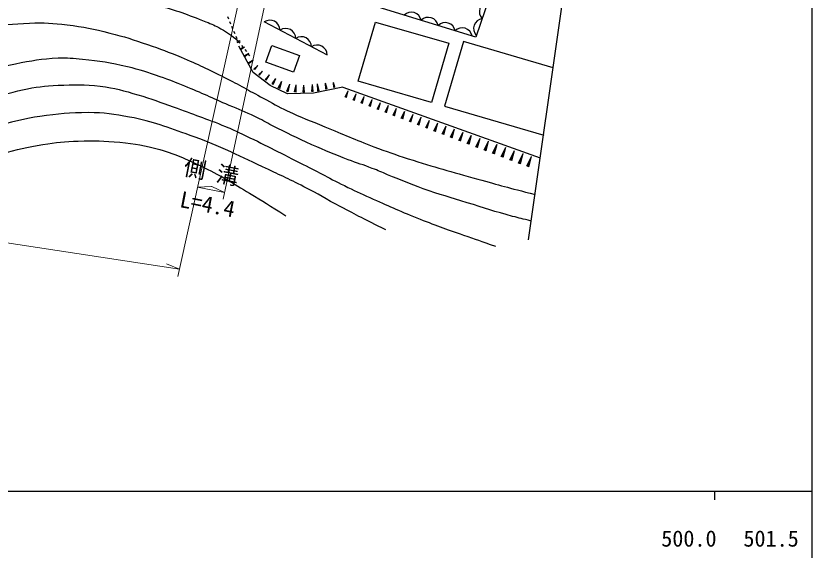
# Model space of a CAD drawing. Units: millimetres, scale not verified. Extents: x 40000 to 680000, y 20000 to 380000.
# Drawn here: x 489314 to 579000, y 198357 to 258539 of the extents above; entities that cross this region are included whole.
import ezdxf
from ezdxf.enums import TextEntityAlignment as Align

# ---------------------------------------------------------------- set-up
doc = ezdxf.new("R2010")
doc.units = ezdxf.units.MM
doc.header["$LTSCALE"] = 1000
for name, color, linetype, lineweight in [('M-BGD', 7, 'Continuous', 25), ('M-BMK-SRVR', 3, 'Continuous', 25), ('M-STR-HTXT', 7, 'Continuous', 13), ('M-TTL-BAND', 7, 'Continuous', 25)]:
    doc.layers.add(name, color=color, linetype=linetype, lineweight=lineweight)
doc.styles.add('ＭＳ ゴシック', font='')
doc.styles.get('ＭＳ ゴシック').set_extended_font_data('MS Gothic')

msp = doc.modelspace()

# ---------------------------------------------------------------- linework, layer by layer
at = {"layer": 'M-BGD'}
for p, q in [((513296, 258166), (513181, 258443)), ((513524, 257611), (513410, 257888)), ((524403, 254121), (517265, 257880)), ((513760, 257059), (513639, 257334)), ((514001, 256510), (513880, 256784)), ((514242, 255960), (514121, 256235)), ((514234, 255623), (514559, 255767)), ((514268, 255562), (514234, 255623)), ((514251, 255593), (514559, 255767)), ((514268, 255562), (514559, 255767)), ((514566, 255461), (514381, 255697)), ((516026, 252165), (514421, 255122)), ((514663, 254857), (515047, 255049)), ((514705, 254782), (514663, 254857)), ((514684, 254820), (515047, 255049)), ((514705, 254782), (515047, 255049)), ((514937, 254989), (514752, 255225)), ((515308, 254518), (515123, 254754)), ((515100, 254077), (515539, 254326)), ((515149, 253989), (515100, 254077)), ((515125, 254033), (515539, 254326)), ((515149, 253989), (515539, 254326)), ((515679, 254046), (515494, 254282)), ((515544, 253284), (516037, 253596)), ((515602, 253181), (515544, 253284)), ((515573, 253232), (516037, 253596)), ((515602, 253181), (516037, 253596)), ((516133, 252557), (516570, 252937)), ((516178, 252523), (516570, 252937)), ((516224, 252489), (516570, 252937)), ((517941, 250701), (516026, 252165)), ((516224, 252489), (516133, 252557)), ((516660, 251936), (517097, 252315)), ((516706, 251902), (517097, 252315)), ((516751, 251867), (517097, 252315)), ((516751, 251867), (516660, 251936)), ((517403, 251378), (517897, 251907)), ((517518, 251291), (517403, 251378)), ((517461, 251335), (517897, 251907)), ((517518, 251291), (517897, 251907)), ((518174, 250901), (518611, 251478)), ((518236, 250864), (518611, 251478)), ((518297, 250827), (518611, 251478)), ((518873, 250453), (519286, 251205)), ((518949, 250414), (519286, 251205)), ((519026, 250374), (519286, 251205)), ((519912, 249771), (517941, 250701)), ((518297, 250827), (518174, 250901)), ((519026, 250374), (518873, 250453)), ((519830, 250046), (520160, 250838)), ((519910, 250016), (520160, 250838)), ((519990, 249985), (520160, 250838)), ((520711, 249968), (520897, 250779)), ((520793, 249967), (520897, 250779)), ((520875, 249966), (520897, 250779)), ((521671, 249952), (521760, 250731)), ((521749, 249951), (521760, 250731)), ((521827, 249949), (521760, 250731)), ((522652, 250018), (522719, 250820)), ((522730, 250027), (522719, 250820)), ((522809, 250036), (522719, 250820)), ((526157, 250518), (522841, 249828)), ((523393, 250083), (523290, 250870)), ((523471, 250101), (523290, 250870)), ((523316, 250066), (523290, 250870)), ((524304, 250293), (524193, 250956)), ((524369, 250308), (524193, 250956)), ((524238, 250278), (524193, 250956)), ((524369, 250308), (524238, 250278)), ((525191, 250498), (525081, 251041)), ((525245, 250510), (525081, 251041)), ((525137, 250485), (525081, 251041)), ((525245, 250510), (525137, 250485)), ((526157, 250518), (548384, 242557)), ((519990, 249985), (519830, 250046)), ((522841, 249828), (519912, 249771)), ((520875, 249966), (520711, 249968)), ((521827, 249949), (521671, 249952)), ((522809, 250036), (522652, 250018)), ((523471, 250101), (523316, 250066)), ((526409, 249417), (526748, 250094)), ((526549, 249364), (526409, 249417)), ((526479, 249390), (526748, 250094)), ((526549, 249364), (526748, 250094)), ((527299, 249077), (527647, 249772)), ((527371, 249050), (527647, 249772)), ((527443, 249022), (527647, 249772)), ((528192, 248736), (528549, 249448)), ((528266, 248707), (528549, 249448)), ((528340, 248679), (528549, 249448)), ((527443, 249022), (527299, 249077)), ((528340, 248679), (528192, 248736)), ((529089, 248393), (529456, 249124)), ((529165, 248364), (529456, 249124)), ((529241, 248334), (529456, 249124)), ((529991, 248048), (530367, 248798)), ((530069, 248018), (530367, 248798)), ((530147, 247988), (530367, 248798)), ((530896, 247702), (531281, 248470)), ((530976, 247672), (531281, 248470)), ((531055, 247641), (531281, 248470)), ((529241, 248334), (529089, 248393)), ((530147, 247988), (529991, 248048)), ((531055, 247641), (530896, 247702)), ((531805, 247355), (532199, 248141)), ((531886, 247323), (532199, 248141)), ((531968, 247292), (532199, 248141)), ((532717, 247006), (533121, 247811)), ((532801, 246974), (533121, 247811)), ((532885, 246942), (533121, 247811)), ((531968, 247292), (531805, 247355)), ((532885, 246942), (532717, 247006)), ((533634, 246655), (534047, 247479)), ((533805, 246590), (533634, 246655)), ((533720, 246623), (534047, 247479)), ((533805, 246590), (534047, 247479)), ((534555, 246303), (534977, 247146)), ((534642, 246270), (534977, 247146)), ((534730, 246236), (534977, 247146)), ((535479, 245950), (535911, 246812)), ((535569, 245916), (535911, 246812)), ((535658, 245881), (535911, 246812)), ((534730, 246236), (534555, 246303)), ((535658, 245881), (535479, 245950)), ((536408, 245595), (536849, 246476)), ((536499, 245560), (536849, 246476)), ((536591, 245525), (536849, 246476)), ((537340, 245239), (537791, 246138)), ((537434, 245203), (537791, 246138)), ((537527, 245167), (537791, 246138)), ((538276, 244881), (538737, 245800)), ((538372, 244844), (538737, 245800)), ((538467, 244808), (538737, 245800)), ((536591, 245525), (536408, 245595)), ((537527, 245167), (537340, 245239)), ((538467, 244808), (538276, 244881)), ((539217, 244521), (539687, 245459)), ((539314, 244484), (539687, 245459)), ((539412, 244447), (539687, 245459)), ((540161, 244160), (540641, 245118)), ((540261, 244122), (540641, 245118)), ((540360, 244084), (540641, 245118)), ((539412, 244447), (539217, 244521)), ((540360, 244084), (540161, 244160)), ((541110, 243798), (541599, 244775)), ((541211, 243759), (541599, 244775)), ((541313, 243720), (541599, 244775)), ((542062, 243433), (542562, 244430)), ((542166, 243394), (542562, 244430)), ((542269, 243354), (542562, 244430)), ((543018, 243068), (543528, 244084)), ((543124, 243027), (543528, 244084)), ((543230, 242987), (543528, 244084)), ((541313, 243720), (541110, 243798)), ((542269, 243354), (542062, 243433)), ((543230, 242987), (543018, 243068)), ((543979, 242701), (544498, 243736)), ((544087, 242659), (544498, 243736)), ((544194, 242618), (544498, 243736)), ((544944, 242332), (545473, 243387)), ((545053, 242290), (545473, 243387)), ((545163, 242248), (545473, 243387)), ((544194, 242618), (543979, 242701)), ((545163, 242248), (544944, 242332)), ((545913, 241961), (546452, 243037)), ((546024, 241919), (546452, 243037)), ((546136, 241876), (546452, 243037)), ((546855, 241633), (547395, 242708)), ((546967, 241590), (547395, 242708)), ((547079, 241547), (547395, 242708)), ((546136, 241876), (545913, 241961)), ((547079, 241547), (546855, 241633))]:
    msp.add_line(p, q, dxfattribs=at)
for points in [[(543194, 262216), (541109, 256158), (518130, 263226), (513737, 264099), (510132, 262775)], [(549839, 252699), (539731, 255672), (537587, 248382), (548771, 245093)]]:
    msp.add_lwpolyline(points, dxfattribs=at)
for points in [[(529819, 257847), (538070, 255453), (536137, 248789), (527886, 251183)], [(518148, 255224), (521264, 254078), (520573, 252197), (517457, 253342)]]:
    msp.add_lwpolyline(points, close=True, dxfattribs=at)
for centre, start, end in [((542656, 259014), 99.07999, 222.93502), ((533856, 257831), 10.97469, 134.82972), ((535767, 257243), 10.97469, 134.82972), ((517931, 256927), 0.29998, 124.155), ((537679, 256655), 10.97469, 134.82972), ((542005, 257122), 99.07999, 222.93502), ((519701, 255995), 0.29998, 124.155), ((539590, 256067), 10.97469, 134.82972), ((521470, 255063), 0.29998, 124.155), ((523240, 254131), 0.29998, 124.155)]:
    msp.add_arc(centre, 1133, start, end, dxfattribs=at)
for points, knots in [([(450736, 247192), (453154, 247235), (453850, 247216), (455830, 247429), (457013, 247557), (457675, 247636), (458847, 247842), (460011, 248048), (460688, 248106), (461800, 248506), (463068, 248962), (463764, 249296), (464892, 250033), (465877, 250676), (466386, 251107), (467270, 251885), (468721, 253162), (469432, 253987), (470849, 255302), (471667, 256060), (472115, 256497), (472977, 257204), (473787, 257870), (474227, 258268), (475104, 258844), (475984, 259421), (476495, 259731), (477457, 260158), (478577, 260654), (479234, 260881), (480424, 261172), (481678, 261478), (482393, 261628), (483678, 261760), (485829, 261980), (487048, 262054), (489210, 261998), (492400, 261914), (494182, 261656), (497345, 261228), (499292, 260964), (500371, 260736), (502301, 260364), (503442, 260144), (504084, 260028), (505211, 259745), (507411, 259193), (508595, 258701), (510711, 257886), (511391, 257625), (511765, 257452), (512401, 257098), (513229, 256637), (513505, 256395), (514381, 255697)], [0, 0, 0, 0, 1, 1, 1, 2, 2, 2, 3, 3, 3, 4, 4, 4, 5, 5, 5, 6, 6, 6, 7, 7, 7, 8, 8, 8, 9, 9, 9, 10, 10, 10, 11, 11, 11, 12, 12, 12, 13, 13, 13, 14, 14, 14, 15, 15, 15, 16, 16, 16, 17, 17, 17, 18, 18, 18, 18]), ([(459838, 245715), (460541, 245774), (460758, 245811), (461340, 245915), (462423, 246108), (463010, 246327), (464044, 246704), (464931, 247027), (465413, 247248), (466272, 247642), (467088, 248017), (467548, 248226), (468330, 248668), (469226, 249175), (469691, 249521), (470546, 250095), (471613, 250812), (472184, 251253), (473249, 251973), (473785, 252335), (474086, 252537), (474638, 252874), (475437, 253361), (475890, 253627), (476722, 254056), (477911, 254671), (478589, 254995), (479820, 255521), (480876, 255972), (481473, 256226), (482579, 256535), (483855, 256890), (484593, 257008), (485902, 257210), (487826, 257508), (488913, 257657), (490858, 257736), (492509, 257803), (493441, 257716), (495082, 257530), (496982, 257314), (498033, 257067), (499889, 256610), (501571, 256195), (502490, 255870), (504131, 255314), (505630, 254807), (506463, 254497), (507924, 253888), (509864, 253077), (510925, 252560), (512805, 251616), (514537, 250746), (515467, 250180), (517179, 249269), (518233, 248709), (518802, 248351), (519882, 247842), (521502, 247079), (522452, 246745), (524106, 246059), (526264, 245165), (527455, 244620), (529644, 243806), (531138, 243251), (531974, 242936), (533493, 242454), (536545, 241487), (538275, 241007), (541359, 240145), (543864, 239445), (544671, 239229), (547789, 238411)], [0, 0, 0, 0, 1, 1, 1, 2, 2, 2, 3, 3, 3, 4, 4, 4, 5, 5, 5, 6, 6, 6, 7, 7, 7, 8, 8, 8, 9, 9, 9, 10, 10, 10, 11, 11, 11, 12, 12, 12, 13, 13, 13, 14, 14, 14, 15, 15, 15, 16, 16, 16, 17, 17, 17, 18, 18, 18, 19, 19, 19, 20, 20, 20, 21, 21, 21, 22, 22, 22, 23, 23, 23, 24, 24, 24, 24]), ([(547362, 235431), (546350, 235670), (546081, 235744), (545264, 235959), (543242, 236490), (542136, 236882), (540139, 237498), (538204, 238095), (537104, 238384), (535201, 239075), (533617, 239651), (532748, 240023), (531184, 240652), (530507, 240925), (530138, 241103), (529457, 241366), (528409, 241769), (527799, 241934), (526753, 242342), (525136, 242972), (524229, 243327), (522642, 244031), (520885, 244811), (519930, 245312), (518211, 246172), (517434, 246561), (517025, 246831), (516240, 247204), (515122, 247736), (514467, 247971), (513330, 248462), (511380, 249305), (510307, 249826), (508337, 250621), (507258, 251056), (506659, 251317), (505558, 251691), (504137, 252174), (503342, 252467), (501878, 252799), (499925, 253241), (498814, 253449), (496820, 253633), (495745, 253732), (495137, 253826), (494058, 253767), (492167, 253662), (491109, 253491), (489252, 253116), (487213, 252703), (486117, 252267), (484146, 251601), (482146, 250925), (481052, 250469), (479102, 249661), (477070, 248820), (475967, 248268), (473971, 247346), (471174, 246054), (470288, 245609), (466862, 243929)], [0, 0, 0, 0, 1, 1, 1, 2, 2, 2, 3, 3, 3, 4, 4, 4, 5, 5, 5, 6, 6, 6, 7, 7, 7, 8, 8, 8, 9, 9, 9, 10, 10, 10, 11, 11, 11, 12, 12, 12, 13, 13, 13, 14, 14, 14, 15, 15, 15, 16, 16, 16, 17, 17, 17, 18, 18, 18, 19, 19, 19, 20, 20, 20, 20]), ([(472757, 243141), (474304, 243565), (474787, 243691), (476030, 244205), (477187, 244683), (477783, 245068), (478902, 245631), (480460, 246416), (481304, 246915), (482882, 247659), (484142, 248253), (484858, 248572), (486167, 249048), (487663, 249592), (488517, 249871), (490072, 250212), (491610, 250549), (492499, 250632), (494071, 250719), (495916, 250821), (496966, 250844), (498802, 250625), (500497, 250423), (501419, 250110), (503063, 249649), (504646, 249205), (505494, 248828), (507043, 248278), (509359, 247457), (510655, 246990), (512938, 246082), (513664, 245793), (514052, 245587), (514759, 245256), (517348, 244042), (518759, 243279), (521311, 241989), (523275, 240997), (524348, 240386), (526324, 239417), (527437, 238872), (528064, 238572), (529196, 238066), (531244, 237150), (532387, 236625), (534471, 235794), (536512, 234980), (537676, 234575), (539747, 233842), (541143, 233347), (541592, 233190), (543332, 232603)], [0, 0, 0, 0, 1, 1, 1, 2, 2, 2, 3, 3, 3, 4, 4, 4, 5, 5, 5, 6, 6, 6, 7, 7, 7, 8, 8, 8, 9, 9, 9, 10, 10, 10, 11, 11, 11, 12, 12, 12, 13, 13, 13, 14, 14, 14, 15, 15, 15, 16, 16, 16, 17, 17, 17, 17]), ([(530979, 234442), (528492, 235680), (527839, 235999), (525854, 237052), (524245, 237905), (523383, 238457), (521762, 239286), (519963, 240206), (518931, 240673), (517106, 241539), (515483, 242308), (514585, 242766), (512935, 243476), (511396, 244138), (510540, 244533), (508955, 245078), (506319, 245984), (504863, 246629), (502121, 247136), (500323, 247469), (499295, 247648), (497466, 247643), (495332, 247638), (494130, 247532), (492021, 247211), (490292, 246949), (489336, 246711), (487647, 246254), (485964, 245799), (485032, 245481), (483423, 244808), (482210, 244302), (481559, 243938), (480438, 243250), (479726, 242813), (479477, 242654), (478655, 242068)], [0, 0, 0, 0, 1, 1, 1, 2, 2, 2, 3, 3, 3, 4, 4, 4, 5, 5, 5, 6, 6, 6, 7, 7, 7, 8, 8, 8, 9, 9, 9, 10, 10, 10, 11, 11, 11, 12, 12, 12, 12]), ([(483217, 241166), (483755, 241509), (483939, 241596), (484418, 241842), (485638, 242468), (486402, 242657), (487722, 243025), (489510, 243523), (490529, 243752), (492359, 244058), (493899, 244315), (494779, 244376), (496339, 244433), (498165, 244500), (499196, 244478), (501014, 244302), (502795, 244129), (503803, 243980), (505519, 243476), (507555, 242878), (508640, 242351), (510551, 241429), (512606, 240437), (513679, 239728), (515638, 238557), (517247, 237596), (517769, 237268), (519712, 236022)], [0, 0, 0, 0, 1, 1, 1, 2, 2, 2, 3, 3, 3, 4, 4, 4, 5, 5, 5, 6, 6, 6, 7, 7, 7, 8, 8, 8, 9, 9, 9, 9])]:
    msp.add_open_spline(points, degree=3, knots=knots, dxfattribs=at)
at = {"layer": 'M-BMK-SRVR'}
msp.add_line((547061, 233330), (560833, 329366), dxfattribs=at)
at = {"layer": 'M-STR-HTXT'}
for p, q in [((515135, 263385), (507546, 229191)), ((518003, 262873), (512647, 237906)), ((507726, 229989), (363849, 252165)), ((509774, 239227), (511349, 239337)), ((512804, 238637), (509774, 239227)), ((512804, 238637), (511385, 239330)), ((507726, 229989), (506281, 230625))]:
    msp.add_line(p, q, dxfattribs=at)
at = {"layer": 'M-TTL-BAND'}
for p, q in [((579000, 20000), (579000, 370000)), ((40000, 205000), (579000, 205000)), ((568000, 205000), (568000, 204000))]:
    msp.add_line(p, q, dxfattribs=at)

# ---------------------------------------------------------------- texts
at = {"layer": 'M-STR-HTXT', "style": 'ＭＳ ゴシック'}
for s, p in [('側 溝', (507986, 240120)), ('L=4.4', (507566, 236478))]:
    msp.add_text(s, height=1833, rotation=348.984, dxfattribs=at).set_placement(p, align=Align.BOTTOM_LEFT)
at = {"layer": 'M-TTL-BAND', "style": 'ＭＳ ゴシック'}
for s, p in [('500.0', (565124, 198195)), ('501.5', (574382, 198195))]:
    msp.add_text(s, height=1833, dxfattribs=at).set_placement(p, align=Align.BOTTOM_CENTER)

doc.saveas('drawing.dxf')
